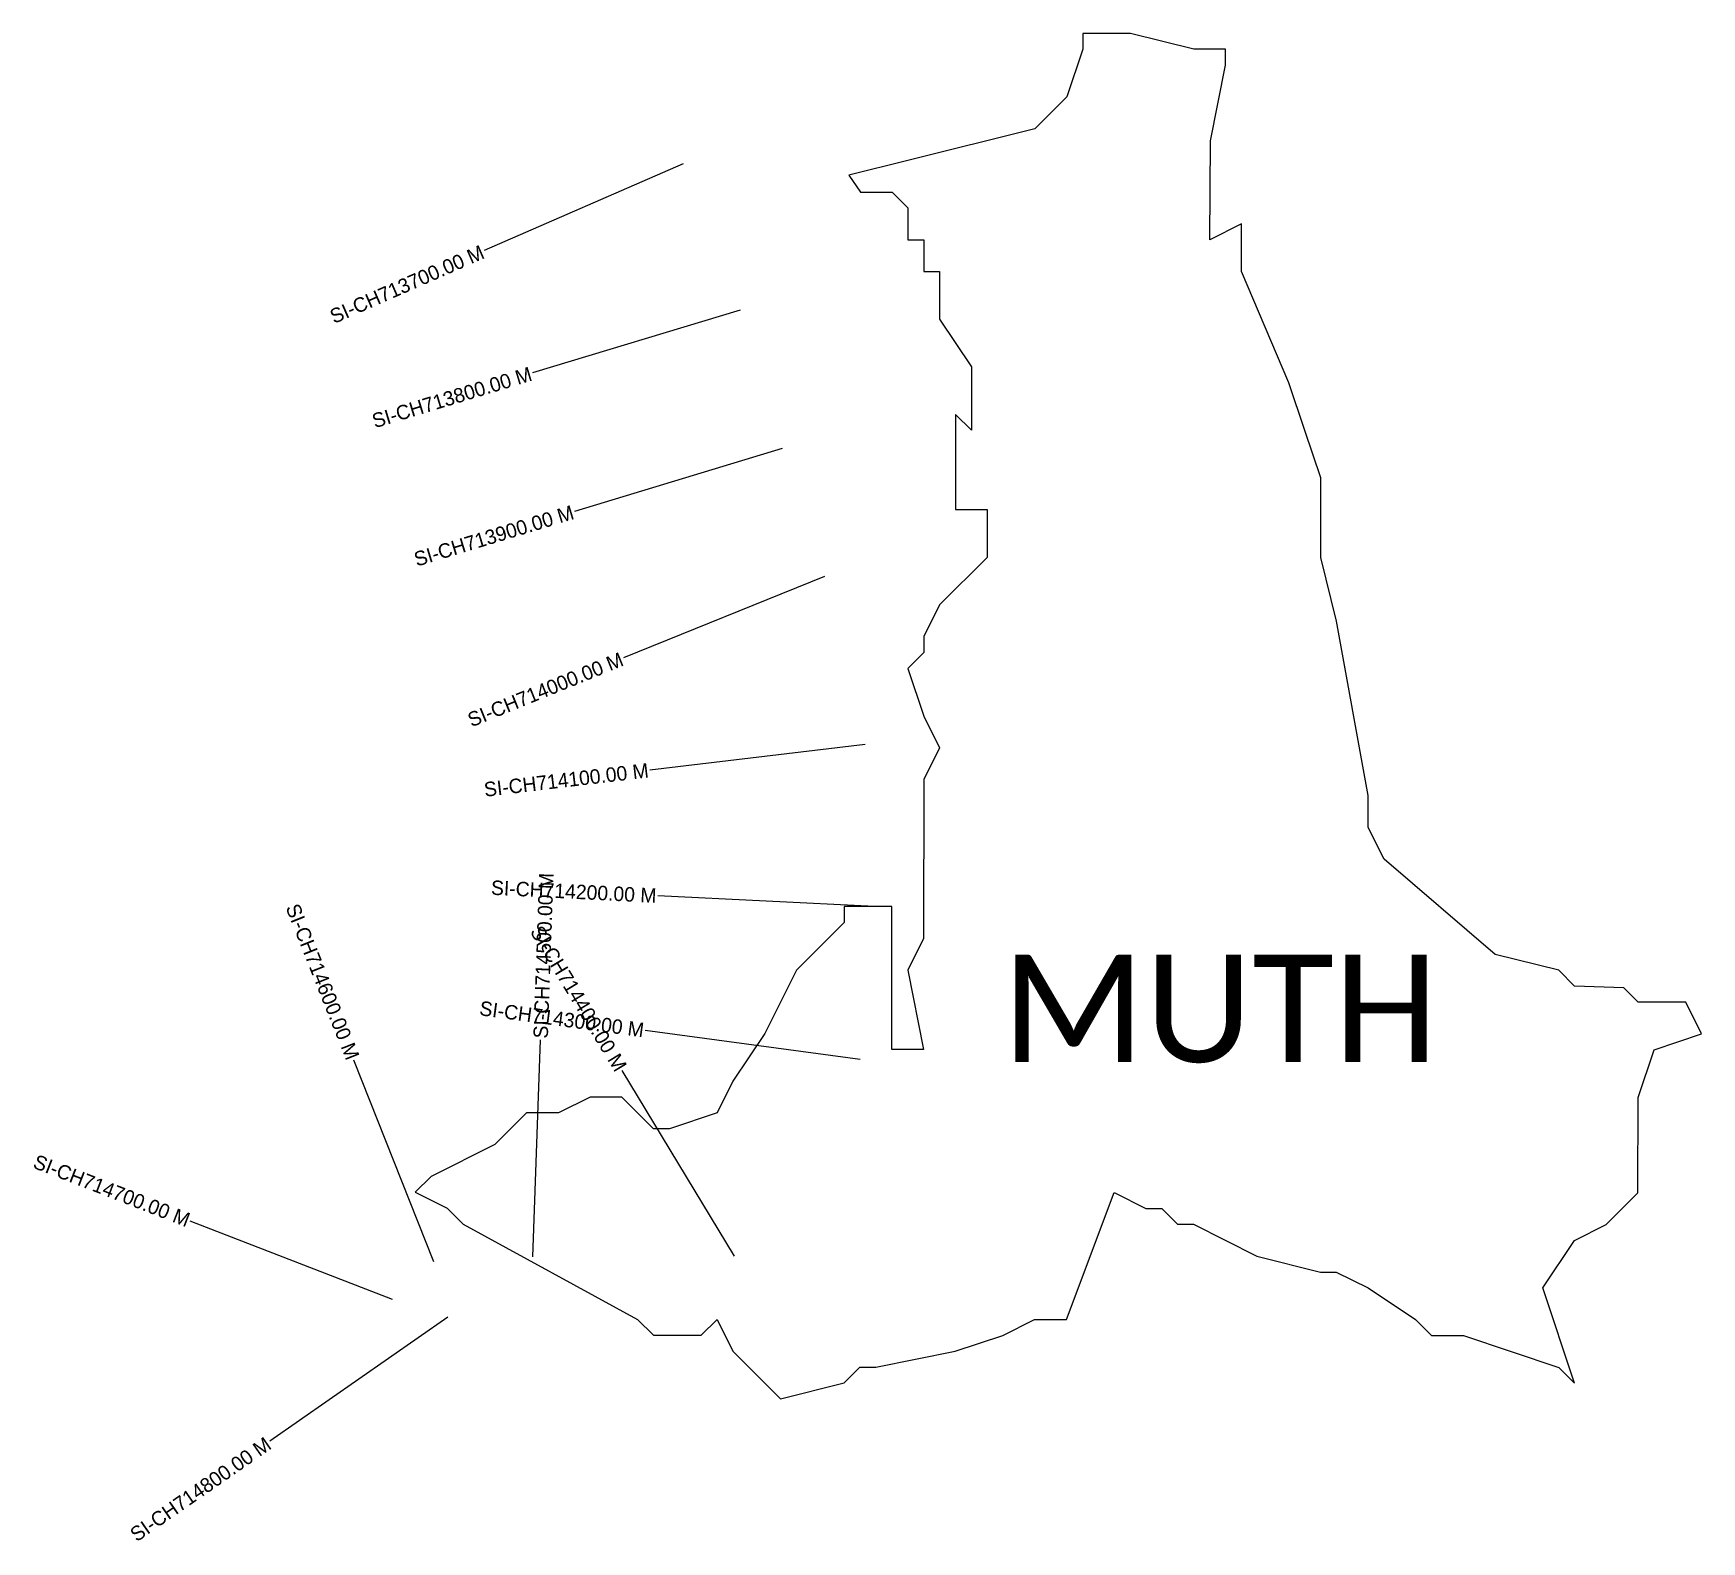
# Model space of a CAD drawing. Header units: metres. Extents: x 353810 to 354963, y 1748939 to 1749981.
import ezdxf
from ezdxf.enums import TextEntityAlignment as Align

# ---------------------------------------------------------------- set-up
doc = ezdxf.new("R2010")
doc.units = ezdxf.units.M
for name, color, linetype in [('CS', 134, 'Continuous'), ('CSMark', 6, 'Continuous'), ('VILLAGE NAME', 250, 'Continuous')]:
    doc.layers.add(name, color=color, linetype=linetype)

msp = doc.modelspace()

# ---------------------------------------------------------------- linework, layer by layer
msp.add_lwpolyline([(354557.1, 1749180.1), (354579, 1749169.1), (354590, 1749169.1), (354601, 1749158.1), (354612, 1749158.1), (354655.9, 1749136.1), (354699.8, 1749125.1), (354710.7, 1749125.1), (354732.7, 1749114.2), (354765.6, 1749092.2), (354776.6, 1749081.2), (354798.6, 1749081.2), (354864.5, 1749059.2), (354875.4, 1749048.2), (354853.5, 1749114.1), (354875.4, 1749147), (354897.4, 1749158), (354919.3, 1749179.9), (354919.4, 1749245.8), (354930.4, 1749278.7), (354963.3, 1749289.7), (354952.3, 1749311.7), (354919.4, 1749311.7), (354909.5, 1749321.6), (354875.5, 1749322.7), (354864.5, 1749333.7), (354820.6, 1749344.7), (354743.8, 1749410.6), (354732.8, 1749432.5), (354732.8, 1749454.5), (354710.9, 1749575.2), (354700, 1749619.2), (354700, 1749674.1), (354689, 1749707), (354678, 1749739.9), (354645.1, 1749816.8), (354645.1, 1749849.7), (354623.2, 1749838.7), (354623.7, 1749907.3), (354634.2, 1749959.5), (354634.2, 1749970.5), (354612.3, 1749970.5), (354568.4, 1749981.5), (354535.4, 1749981.5), (354535.4, 1749970.5), (354524.4, 1749937.6), (354502.4, 1749915.6), (354414.6, 1749893.7), (354373.8, 1749883.5), (354381.7, 1749871.8), (354403.6, 1749871.7), (354414.6, 1749860.8), (354414.6, 1749838.8), (354425.6, 1749838.8), (354425.6, 1749816.8), (354436.5, 1749816.8), (354436.5, 1749783.9), (354458.5, 1749751), (354458.5, 1749707.1), (354447.5, 1749718), (354447.5, 1749652.2), (354469.4, 1749652.2), (354469.4, 1749619.2), (354436.5, 1749586.3), (354425.5, 1749564.4), (354425.5, 1749553.4), (354414.5, 1749542.4), (354425.5, 1749509.5), (354436.4, 1749487.5), (354425.5, 1749465.6), (354425.4, 1749355.8), (354414.4, 1749333.8), (354425.4, 1749278.9), (354403.4, 1749278.9), (354403.5, 1749377.8), (354370.5, 1749377.8), (354370.5, 1749366.8), (354337.6, 1749333.8), (354315.6, 1749290), (354293.6, 1749257), (354282.6, 1749235.1), (354249.7, 1749224.1), (354238.7, 1749224.1), (354216.8, 1749246.1), (354194.8, 1749246.1), (354172.9, 1749235.1), (354150.9, 1749235.1), (354129, 1749213.2), (354085, 1749191.2), (354074, 1749180.3), (354096, 1749169.3), (354107, 1749158.3), (354227.7, 1749092.4), (354238.7, 1749081.4), (354271.6, 1749081.4), (354282.6, 1749092.4), (354293.6, 1749070.4), (354326.5, 1749037.5), (354370.4, 1749048.4), (354381.4, 1749059.4), (354392.4, 1749059.4), (354447.3, 1749070.3), (354480.2, 1749081.3), (354502.1, 1749092.3), (354524.1, 1749092.3)], close=True)
at = {"layer": 'CS'}
for p, q in [((354259.1, 1749891.3), (354121.6, 1749831.3)), ((354298.6, 1749790.1), (354155.1, 1749746.7)), ((354327.6, 1749694.4), (354184, 1749651)), ((354356.9, 1749606.1), (354217.9, 1749549.7)), ((354385.1, 1749489.9), (354236.1, 1749472.2)), ((354391.5, 1749377.9), (354241.7, 1749385.3)), ((354381.6, 1749272), (354233, 1749292.2)), ((354155.3, 1749135.7), (354160.5, 1749285.6)), ((354086.7, 1749132.2), (354031.4, 1749271.7)), ((354294.6, 1749136), (354217, 1749264.4)), ((354058.3, 1749106.1), (353918.4, 1749160.3)), ((354096.5, 1749093.8), (353973.3, 1749008.2))]:
    msp.add_line(p, q, dxfattribs=at)

# ---------------------------------------------------------------- texts
at = {"layer": 'CSMark'}
for s, rotation, p in [('SI-CH713700.00 M', 23.5682, (354120.7, 1749830.9)), ('SI-CH713800.00 M', 16.8389, (354154.1, 1749746.4)), ('SI-CH713900.00 M', 16.8389, (354183.1, 1749650.7)), ('SI-CH714000.00 M', 22.072, (354217, 1749549.3)), ('SI-CH714100.00 M', 6.7647, (354235.2, 1749472.1)), ('SI-CH714200.00 M', 357.1616, (354240.7, 1749385.3)), ('SI-CH714600.00 M', 291.6319, (354031, 1749272.6)), ('SI-CH714400.00 M', 301.1725, (354216.5, 1749265.2)), ('SI-CH714300.00 M', 352.2743, (354232, 1749292.3)), ('SI-CH714700.00 M', 338.8211, (353917.5, 1749160.7)), ('SI-CH714800.00 M', 34.7903, (353972.5, 1749007.6))]:
    msp.add_text(s, height=10, rotation=rotation, dxfattribs=at).set_placement(p, align=Align.MIDDLE_RIGHT)
msp.add_text('SI-CH714500.00 M', height=10, rotation=87.9983, dxfattribs=at).set_placement((354160.6, 1749286.6), align=Align.MIDDLE_LEFT)
at = {"layer": 'VILLAGE NAME', "insert": (354479.5, 1749344.6), "char_height": 74.235, "attachment_point": 1, "rotation": 359.9793}
msp.add_mtext_dynamic_manual_height_columns('{\\fCalibri|b0|i0|c0|p34;MUTH}', width=732.536, gutter_width=371.2, heights=[0], dxfattribs=at)

doc.saveas('drawing.dxf')
